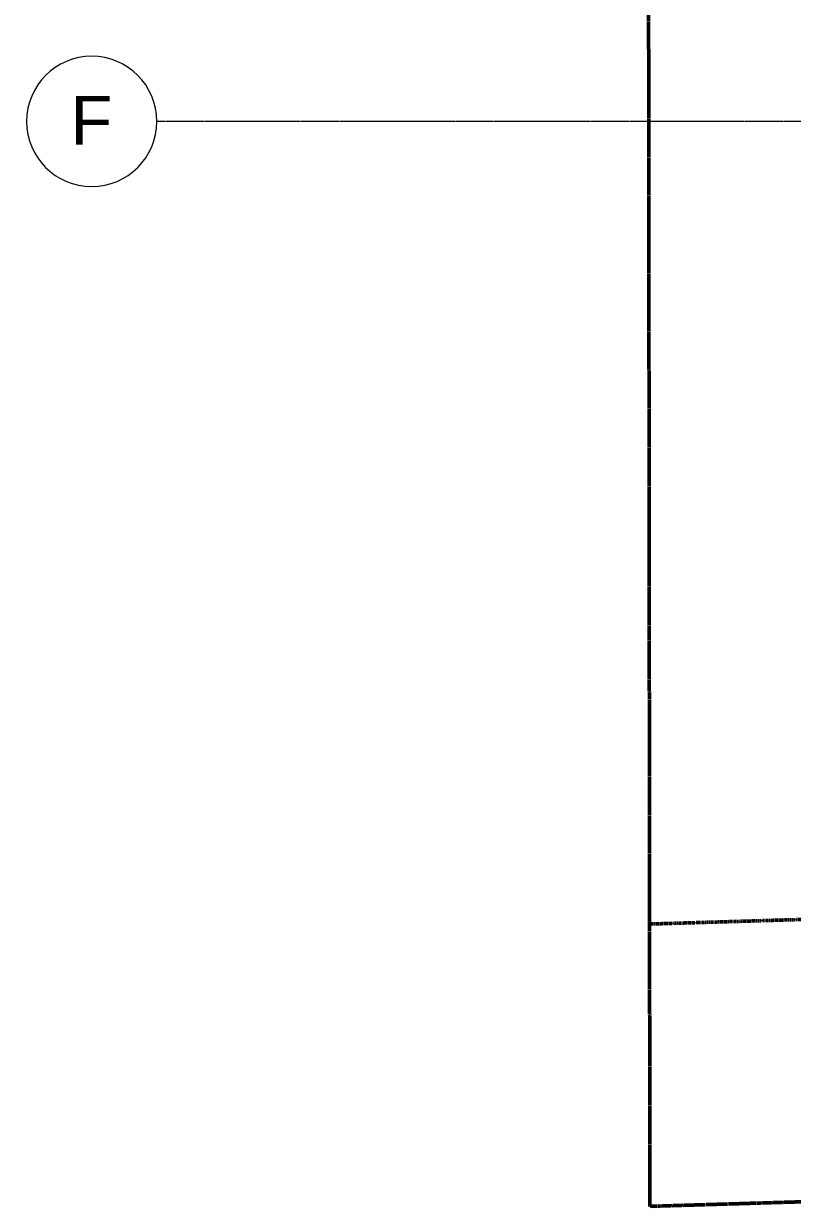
# Model space of a CAD drawing. Header units: inches. Extents: x -4218 to -1830, y 9767 to 12426.
# Drawn here: x -4217.8 to -3934.5, y 9767.3 to 10203.2 of the extents above; entities that cross this region are included whole.
import ezdxf

# ---------------------------------------------------------------- set-up
doc = ezdxf.new("R2010")
doc.units = ezdxf.units.IN
doc.header["$MEASUREMENT"] = 0
for name, pattern in [('Dash 1_16_', [0.125, 0.0625, -0.0625]), ('Double Dash 3_8_', [1, 0.375, -0.125, 0.125, -0.125, 0.125, -0.125]), ('Grid Line 1_2_', [0.875, 0.5, -0.125, 0.125, -0.125])]:
    doc.linetypes.add(name, pattern=pattern)
for name, color, linetype, lineweight in [('C-PROP-LINE', 91, 'Double Dash 3_8_', 50), ('C-PROP-LINE-1', 91, 'Dash 1_16_', 50), ('S-GRID-1', 1, 'Grid Line 1_2_', 9), ('S-GRID-IDEN', 1, 'Continuous', 9)]:
    doc.layers.add(name, color=color, linetype=linetype, lineweight=lineweight)
doc.styles.add('Arial', font='arial.ttf', dxfattribs={"height": 18})

# ---------------------------------------------------------------- blocks, each defined once
blk = doc.blocks.new('Family - ___-1878357-BACKGROUND - RCP - 2ND FLOOR')
at = {"layer": 'C-PROP-LINE'}
for p, q in [((-3989.42, 12089.69), (-3987.26, 10009.09)), ((-3987.26, 10009.09), (-3987.23, 9980.19)), ((-3987.23, 9980.19), (-3987.01, 9767.34)), ((-3987.01, 9767.34), (-3860.72, 9771.12))]:
    blk.add_line(p, q, dxfattribs=at)
blk = doc.blocks.new('Family - ___-2855424-BACKGROUND - RCP - 2ND FLOOR')
at = {"layer": 'C-PROP-LINE-1'}
blk.add_line((-3987.11, 9871.38), (-1939.77, 9932.67), dxfattribs=at)
blk = doc.blocks.new('Grid - Grid Head - Circle-50561-BACKGROUND - RCP - 2ND FLOOR')
at = {"layer": 'S-GRID-IDEN'}
for start, end in [(360, 180), (180, 360)]:
    blk.add_arc((0, 0), 0.25, start, end, dxfattribs=at)

msp = doc.modelspace()

# ---------------------------------------------------------------- linework, layer by layer
at = {"layer": 'S-GRID-1'}
msp.add_line((-1830.2, 10167.19), (-4168.71, 10167.19), dxfattribs=at)

# ---------------------------------------------------------------- block references
at = {"layer": 'C-PROP-LINE'}
msp.add_blockref('Family - ___-1878357-BACKGROUND - RCP - 2ND FLOOR', (0, 0), dxfattribs=at)
at = {"layer": 'C-PROP-LINE-1'}
msp.add_blockref('Family - ___-2855424-BACKGROUND - RCP - 2ND FLOOR', (0, 0), dxfattribs=at)
at = {"layer": 'S-GRID-IDEN', "xscale": 95.99999999999994, "yscale": 95.99999999999994, "zscale": 95.99999999999994, "rotation": 89.99999999999987}
msp.add_blockref('Grid - Grid Head - Circle-50561-BACKGROUND - RCP - 2ND FLOOR', (-4192.71, 10167.19), dxfattribs=at)

# ---------------------------------------------------------------- texts
at = {"layer": 'S-GRID-IDEN', "insert": (-4200.5, 10176.57), "char_height": 18, "width": 18.786, "attachment_point": 1, "style": 'Arial'}
msp.add_mtext('F', dxfattribs=at)

doc.saveas('drawing.dxf')
